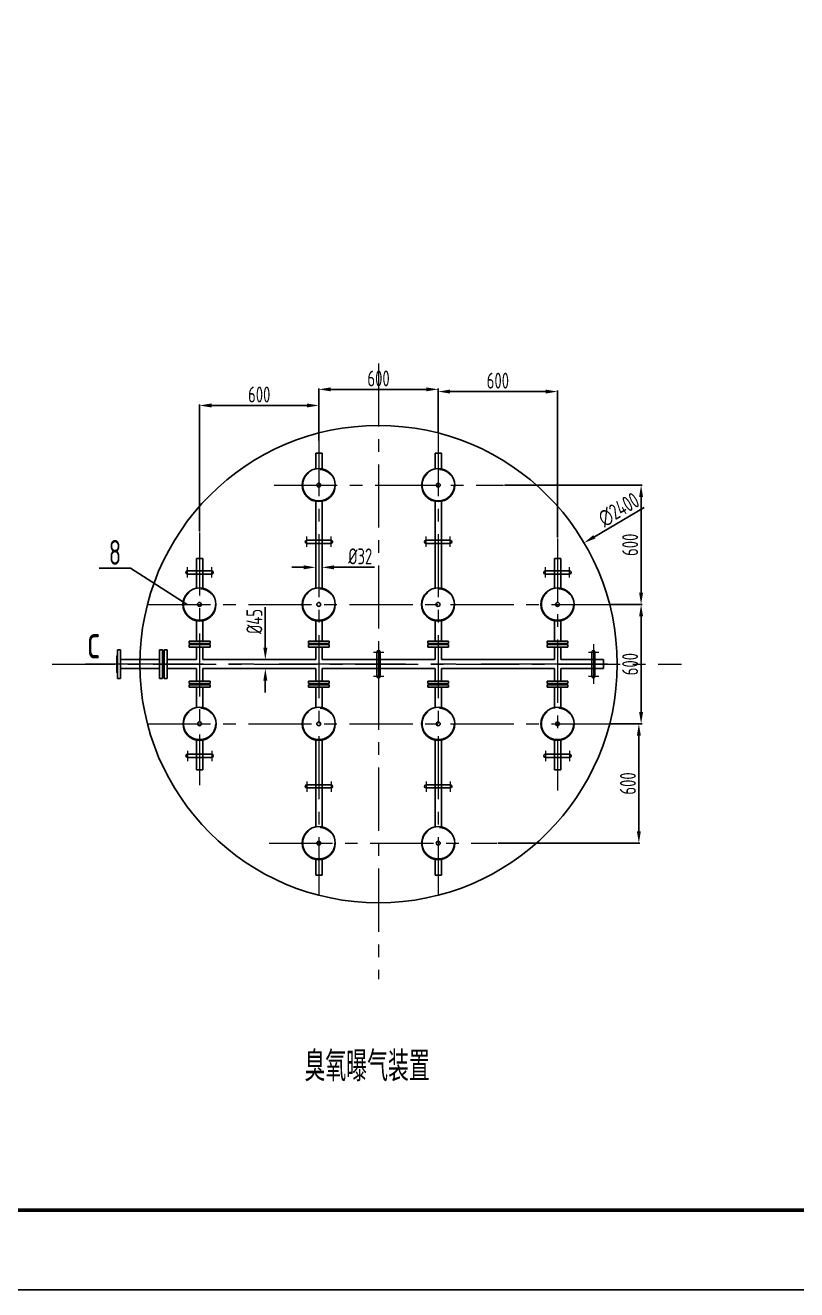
# Model space of a CAD drawing. Header units: millimetres. Extents: x -698490 to -638799, y 1500932 to 3009043.
# Drawn here: x -657075 to -653196, y 1500932 to 1507289 of the extents above; entities that cross this region are included whole.
import ezdxf

# ---------------------------------------------------------------- set-up
doc = ezdxf.new("R2010")
doc.units = ezdxf.units.MM
doc.header["$LTSCALE"] = 100
doc.header["$MEASUREMENT"] = 0
doc.linetypes.add('CENTER', pattern=[50.8, 31.75, -6.35, 6.35, -6.35])
doc.layers.get('0').update_dxf_attribs({"linetype": 'CONTINUOUS'})
doc.layers.get('DEFPOINTS').update_dxf_attribs({"linetype": 'CONTINUOUS'})
doc.layers.add('1轮廓实线层', color=7, linetype='CONTINUOUS')
for name, color, linetype, lineweight in [('中心线虚线', 1, 'CENTER', 13), ('图框线层', 1, 'CONTINUOUS', 60), ('标注', 3, 'CONTINUOUS', 15), ('设备', 4, 'CONTINUOUS', 25)]:
    doc.layers.add(name, color=color, linetype=linetype, lineweight=lineweight)
doc.styles.get("Standard").update_dxf_attribs({"font": 'tssdeng.shx', "width": 0.7, "bigfont": 'hztxt.shx'})
doc.styles.add('尺寸标注', font='Tssdeng.shx', dxfattribs={"width": 0.7, "bigfont": 'hztxt.shx'})
doc.dimstyles.new('ISO-100', dxfattribs={"dimtxt": 80, "dimasz": 60, "dimexe": 5, "dimexo": 5, "dimgap": 15, "dimtad": 1, "dimdec": 0, "dimzin": 0, "dimdsep": 46, "dimtxsty": 'Standard', "dimcen": 0, "dimadec": 0, "dimazin": 0, "dimtfac": 1, "dimtdec": 0, "dimtofl": 0, "dimtmove": 0, "dimatfit": 3, "dimfxl": 0, "dimtolj": 1, "dimtzin": 0, "dimarcsym": 0})

# ---------------------------------------------------------------- blocks, each defined once
blk = doc.blocks.new('*D86')
at = {"layer": 'DEFPOINTS', "color": 0}
for p in [(-654265.2, 1504686.7), (-656332.3, 1503467.2)]:
    blk.add_point(p, dxfattribs=at)
at = {"layer": '标注', "color": 0, "lineweight": -2, "ltscale": 0.5}
blk.add_line((-653963.5, 1504864.7), (-654213.6, 1504717.2), dxfattribs=at)
at = {"layer": '标注', "color": 0}
blk.add_solid([(-654218.6, 1504725.8), (-654208.5, 1504708.6), (-654265.2, 1504686.7)], dxfattribs=at)
at = {"layer": '标注', "color": 0, "ltscale": 0.5, "insert": (-654090.7, 1504853.5), "char_height": 80, "attachment_point": 5, "rotation": 30.53849}
blk.add_mtext('\\A1;∅2400', dxfattribs=at)
blk = doc.blocks.new('*D90')
at = {"layer": 'DEFPOINTS', "color": 0}
for p in [(-655598.8, 1505377.3), (-655598.8, 1505196.7), (-656198.8, 1504739.2)]:
    blk.add_point(p, dxfattribs=at)
at = {"layer": '标注', "color": 0, "lineweight": -2, "ltscale": 0.5}
for p, q in [((-656198.8, 1504744.2), (-656198.8, 1505382.3)), ((-656138.8, 1505377.3), (-655658.8, 1505377.3)), ((-655598.8, 1505201.7), (-655598.8, 1505382.3))]:
    blk.add_line(p, q, dxfattribs=at)
at = {"layer": '标注', "color": 0}
for points in [[(-656138.8, 1505387.3), (-656138.8, 1505367.3), (-656198.8, 1505377.3)], [(-655658.8, 1505367.3), (-655658.8, 1505387.3), (-655598.8, 1505377.3)]]:
    blk.add_solid(points, dxfattribs=at)
at = {"layer": '标注', "color": 0, "ltscale": 0.5, "insert": (-655898.8, 1505432.3), "char_height": 80, "attachment_point": 5}
blk.add_mtext('\\A1;600', dxfattribs=at)
blk = doc.blocks.new('*D91')
at = {"layer": 'DEFPOINTS', "color": 0}
for p in [(-654998.8, 1505458.2), (-655598.8, 1505238.8), (-654998.8, 1505238.8)]:
    blk.add_point(p, dxfattribs=at)
at = {"layer": '标注', "color": 0, "lineweight": -2, "ltscale": 0.5}
for p, q in [((-655598.8, 1505243.8), (-655598.8, 1505463.2)), ((-655538.8, 1505458.2), (-655058.8, 1505458.2)), ((-654998.8, 1505243.8), (-654998.8, 1505463.2))]:
    blk.add_line(p, q, dxfattribs=at)
at = {"layer": '标注', "color": 0}
for points in [[(-655538.8, 1505468.2), (-655538.8, 1505448.2), (-655598.8, 1505458.2)], [(-655058.8, 1505448.2), (-655058.8, 1505468.2), (-654998.8, 1505458.2)]]:
    blk.add_solid(points, dxfattribs=at)
at = {"layer": '标注', "color": 0, "ltscale": 0.5, "insert": (-655298.8, 1505513.2), "char_height": 80, "attachment_point": 5}
blk.add_mtext('\\A1;600', dxfattribs=at)
blk = doc.blocks.new('*D92')
at = {"layer": 'DEFPOINTS', "color": 0}
for p in [(-654398.8, 1505447.1), (-654998.8, 1505238.8), (-654398.8, 1504708.3)]:
    blk.add_point(p, dxfattribs=at)
at = {"layer": '标注', "color": 0, "lineweight": -2, "ltscale": 0.5}
for p, q in [((-654998.8, 1505243.8), (-654998.8, 1505452.1)), ((-654938.8, 1505447.1), (-654458.8, 1505447.1)), ((-654398.8, 1504713.3), (-654398.8, 1505452.1))]:
    blk.add_line(p, q, dxfattribs=at)
at = {"layer": '标注', "color": 0}
for points in [[(-654938.8, 1505457.1), (-654938.8, 1505437.1), (-654998.8, 1505447.1)], [(-654458.8, 1505437.1), (-654458.8, 1505457.1), (-654398.8, 1505447.1)]]:
    blk.add_solid(points, dxfattribs=at)
at = {"layer": '标注', "color": 0, "ltscale": 0.5, "insert": (-654698.8, 1505502.1), "char_height": 80, "attachment_point": 5}
blk.add_mtext('\\A1;600', dxfattribs=at)
blk = doc.blocks.new('*D93')
at = {"layer": 'DEFPOINTS', "color": 0}
for p in [(-654670.6, 1504976.9), (-654136.9, 1504376.9), (-653978.7, 1504376.9)]:
    blk.add_point(p, dxfattribs=at)
at = {"layer": '标注', "color": 0, "lineweight": -2, "ltscale": 0.5}
for p, q in [((-654665.6, 1504976.9), (-653973.7, 1504976.9)), ((-653978.7, 1504916.9), (-653978.7, 1504436.9)), ((-654131.9, 1504376.9), (-653973.7, 1504376.9))]:
    blk.add_line(p, q, dxfattribs=at)
at = {"layer": '标注', "color": 0}
for points in [[(-653968.7, 1504916.9), (-653988.7, 1504916.9), (-653978.7, 1504976.9)], [(-653988.7, 1504436.9), (-653968.7, 1504436.9), (-653978.7, 1504376.9)]]:
    blk.add_solid(points, dxfattribs=at)
at = {"layer": '标注', "color": 0, "ltscale": 0.5, "insert": (-654033.7, 1504676.9), "char_height": 80, "attachment_point": 5, "rotation": 90}
blk.add_mtext('\\A1;600', dxfattribs=at)
blk = doc.blocks.new('*D94')
at = {"layer": 'DEFPOINTS', "color": 0}
for p in [(-654136.9, 1504376.9), (-653978.7, 1504376.9), (-654136.9, 1503776.9)]:
    blk.add_point(p, dxfattribs=at)
at = {"layer": '标注', "color": 0, "lineweight": -2, "ltscale": 0.5}
for p, q in [((-654131.9, 1504376.9), (-653973.7, 1504376.9)), ((-653978.7, 1503836.9), (-653978.7, 1504316.9)), ((-654131.9, 1503776.9), (-653973.7, 1503776.9))]:
    blk.add_line(p, q, dxfattribs=at)
at = {"layer": '标注', "color": 0}
for points in [[(-653968.7, 1504316.9), (-653988.7, 1504316.9), (-653978.7, 1504376.9)], [(-653988.7, 1503836.9), (-653968.7, 1503836.9), (-653978.7, 1503776.9)]]:
    blk.add_solid(points, dxfattribs=at)
at = {"layer": '标注', "color": 0, "ltscale": 0.5, "insert": (-654033.7, 1504076.9), "char_height": 80, "attachment_point": 5, "rotation": 90}
blk.add_mtext('\\A1;600', dxfattribs=at)
blk = doc.blocks.new('*D95')
at = {"layer": 'DEFPOINTS', "color": 0}
for p in [(-654136.9, 1503776.9), (-653989.8, 1503776.9), (-654704.2, 1503176.9)]:
    blk.add_point(p, dxfattribs=at)
at = {"layer": '标注', "color": 0, "lineweight": -2, "ltscale": 0.5}
for p, q in [((-654131.9, 1503776.9), (-653984.8, 1503776.9)), ((-653989.8, 1503236.9), (-653989.8, 1503716.9)), ((-654699.2, 1503176.9), (-653984.8, 1503176.9))]:
    blk.add_line(p, q, dxfattribs=at)
at = {"layer": '标注', "color": 0}
for points in [[(-653979.8, 1503716.9), (-653999.8, 1503716.9), (-653989.8, 1503776.9)], [(-653999.8, 1503236.9), (-653979.8, 1503236.9), (-653989.8, 1503176.9)]]:
    blk.add_solid(points, dxfattribs=at)
at = {"layer": '标注', "color": 0, "ltscale": 0.5, "insert": (-654044.8, 1503476.9), "char_height": 80, "attachment_point": 5, "rotation": 90}
blk.add_mtext('\\A1;600', dxfattribs=at)
blk = doc.blocks.new('*D96')
at = {"layer": 'DEFPOINTS', "color": 0}
for p in [(-655872.6, 1504099.4), (-655868.2, 1504099.4), (-655872.6, 1504054.4)]:
    blk.add_point(p, dxfattribs=at)
at = {"layer": '标注', "color": 0, "lineweight": -2, "ltscale": 0.5}
for p, q in [((-655868.2, 1504159.4), (-655868.2, 1504363.6)), ((-655867.6, 1504099.4), (-655863.2, 1504099.4)), ((-655867.6, 1504054.4), (-655863.2, 1504054.4)), ((-655868.2, 1503994.4), (-655868.2, 1503934.4))]:
    blk.add_line(p, q, dxfattribs=at)
at = {"layer": '标注', "color": 0}
for points in [[(-655878.2, 1504159.4), (-655858.2, 1504159.4), (-655868.2, 1504099.4)], [(-655858.2, 1503994.4), (-655878.2, 1503994.4), (-655868.2, 1504054.4)]]:
    blk.add_solid(points, dxfattribs=at)
at = {"layer": '标注', "color": 0, "ltscale": 0.5, "insert": (-655923.2, 1504291.5), "char_height": 80, "attachment_point": 5, "rotation": 90}
blk.add_mtext('\\A1;%%C45', dxfattribs=at)
blk = doc.blocks.new('*D97')
at = {"layer": 'DEFPOINTS', "color": 0}
for p in [(-655614.8, 1504556.3), (-655582.8, 1504563.6), (-655582.8, 1504556.3)]:
    blk.add_point(p, dxfattribs=at)
at = {"layer": '标注', "color": 0, "lineweight": -2, "ltscale": 0.5}
for p, q in [((-655674.8, 1504563.6), (-655734.8, 1504563.6)), ((-655614.8, 1504561.3), (-655614.8, 1504568.6)), ((-655582.8, 1504561.3), (-655582.8, 1504568.6)), ((-655522.8, 1504563.6), (-655318.6, 1504563.6))]:
    blk.add_line(p, q, dxfattribs=at)
at = {"layer": '标注', "color": 0}
for points in [[(-655674.8, 1504553.6), (-655674.8, 1504573.6), (-655614.8, 1504563.6)], [(-655522.8, 1504573.6), (-655522.8, 1504553.6), (-655582.8, 1504563.6)]]:
    blk.add_solid(points, dxfattribs=at)
at = {"layer": '标注', "color": 0, "ltscale": 0.5, "insert": (-655390.7, 1504618.6), "char_height": 80, "attachment_point": 5}
blk.add_mtext('\\A1;%%C32', dxfattribs=at)

msp = doc.modelspace()

# ---------------------------------------------------------------- linework, layer by layer
at = {"color": 1}
msp.add_line((-656546.2, 1504558.6), (-656704, 1504558.6), dxfattribs=at)
msp.add_line((-656261.7, 1504376.9), (-656546.2, 1504558.6))
msp.add_lwpolyline([(-662559.2, 1500931.8), (-638799.2, 1500931.8), (-638799.2, 1517731.8), (-662559.2, 1517731.8)], close=True)
at = {"layer": '1轮廓实线层'}
for centre, radius in [((-655599.4, 1504976.9), 83.2), ((-654998.8, 1504976.9), 83.2), ((-655599.4, 1504976.9), 9.9), ((-654998.8, 1504976.9), 9.9), ((-656199.4, 1504376.9), 83.2), ((-655599.4, 1504376.9), 83.2), ((-654999.6, 1504376.9), 83.2), ((-654398.8, 1504376.9), 83.2), ((-656199.4, 1504376.9), 9.9), ((-655599.4, 1504376.9), 9.9), ((-654999.6, 1504376.9), 9.9), ((-654398.8, 1504376.9), 9.9), ((-656198.8, 1503776.9), 83.2), ((-655599.4, 1503776.9), 83.2), ((-654998.8, 1503776.9), 83.2), ((-654398.8, 1503776.7), 83.2), ((-656198.8, 1503776.9), 9.9), ((-655599.4, 1503776.9), 9.9), ((-654998.8, 1503776.9), 9.9), ((-654398.8, 1503776.7), 9.9), ((-655599.4, 1503176.9), 83.2), ((-654998.8, 1503176.9), 83.2), ((-655599.4, 1503176.9), 9.9), ((-654998.8, 1503176.9), 9.9)]:
    msp.add_circle(centre, radius, dxfattribs=at)
at = {"layer": '中心线虚线', "ltscale": 0.1}
for p, q in [((-655298.8, 1505588.8), (-655298.8, 1502493.3)), ((-655598.8, 1505238.8), (-655598.8, 1502915.1)), ((-654998.8, 1505238.8), (-654998.8, 1502915.1)), ((-655823.9, 1504976.9), (-654670.6, 1504976.9)), ((-656198.8, 1504739.2), (-656198.8, 1503468.2)), ((-655659.3, 1504666.9), (-655659.3, 1504719)), ((-655537.7, 1504666.9), (-655537.7, 1504719)), ((-655059.9, 1504666.9), (-655059.9, 1504719)), ((-654938.3, 1504666.9), (-654938.3, 1504719)), ((-654398.8, 1504708.3), (-654398.8, 1503441.7)), ((-656198.8, 1504637.8), (-656198.8, 1504437.8)), ((-656259.3, 1504513), (-656259.3, 1504565.2)), ((-656137.7, 1504513), (-656137.7, 1504565.2)), ((-654459.9, 1504513), (-654459.9, 1504565.2)), ((-654338.3, 1504513), (-654338.3, 1504565.2)), ((-656460.7, 1504376.9), (-654136.9, 1504376.9)), ((-655298.8, 1504177), (-655298.8, 1503976.9)), ((-654218.7, 1504177.3), (-654218.7, 1503977.2)), ((-655323.6, 1504137.5), (-655271.4, 1504137.5)), ((-654243.5, 1504137.7), (-654191.3, 1504137.7)), ((-656940.6, 1504076.9), (-653775.6, 1504076.9)), ((-655323.6, 1504016.4), (-655271.4, 1504016.4)), ((-655323.6, 1504015.9), (-655271.4, 1504015.9)), ((-654243.5, 1504016.1), (-654191.3, 1504016.1)), ((-656460.7, 1503776.9), (-654136.9, 1503776.9)), ((-656259.3, 1503640.9), (-656259.3, 1503588.7)), ((-656137.7, 1503640.9), (-656137.7, 1503588.7)), ((-654459.9, 1503640.9), (-654459.9, 1503588.7)), ((-654338.3, 1503640.9), (-654338.3, 1503588.7)), ((-655659.3, 1503487), (-655659.3, 1503434.8)), ((-655537.7, 1503487), (-655537.7, 1503434.8)), ((-655059.9, 1503487), (-655059.9, 1503434.8)), ((-654938.3, 1503487), (-654938.3, 1503434.8)), ((-655848.4, 1503176.9), (-654704.2, 1503176.9))]:
    msp.add_line(p, q, dxfattribs=at)
at = {"layer": '中心线虚线', "ltscale": 0.2}
msp.add_line((-654147.5, 1504076.9), (-656772, 1504076.9), dxfattribs=at)
at = {"layer": '中心线虚线', "ltscale": 0.1}
for centre in [(-655599.4, 1504976.9), (-654998.8, 1504976.9), (-656199.4, 1504376.9), (-655599.4, 1504376.9), (-654999.6, 1504376.9), (-654398.8, 1504376.9), (-656198.8, 1503776.9), (-655599.4, 1503776.9), (-654998.8, 1503776.9), (-654398.8, 1503776.7), (-655599.4, 1503176.9), (-654998.8, 1503176.9)]:
    msp.add_circle(centre, 79.5, dxfattribs=at)
at = {"layer": '图框线层'}
msp.add_lwpolyline([(-661559.2, 1501331.8), (-639199.2, 1501331.8), (-639199.2, 1517331.8), (-661559.2, 1517331.8)], close=True, dxfattribs=at)
at = {"layer": '设备'}
for p, q in [((-655614.8, 1505137.2), (-655614.8, 1505054.9)), ((-655582.8, 1505137.2), (-655582.8, 1505054.7)), ((-655014.8, 1505137.2), (-655014.8, 1505054.8)), ((-654982.8, 1505137.2), (-654982.8, 1505054.8)), ((-655614.8, 1504899), (-655614.8, 1504454.9)), ((-655582.8, 1504899.2), (-655582.8, 1504454.7)), ((-655014.8, 1504899.1), (-655014.8, 1504455)), ((-654982.8, 1504899.1), (-654982.8, 1504454.6)), ((-655659.3, 1504699.7), (-655537.7, 1504699.7)), ((-655659.3, 1504683.7), (-655537.7, 1504683.7)), ((-654938.3, 1504699.7), (-655059.9, 1504699.7)), ((-654938.3, 1504683.7), (-655059.9, 1504683.7)), ((-656214.8, 1504608.4), (-656214.8, 1504454.9)), ((-656182.8, 1504608.4), (-656182.8, 1504454.7)), ((-654414.8, 1504608.4), (-654414.8, 1504454.8)), ((-654382.8, 1504608.4), (-654382.8, 1504454.8)), ((-656259.3, 1504545.8), (-656137.7, 1504545.8)), ((-656259.3, 1504529.8), (-656137.7, 1504529.8)), ((-654338.3, 1504545.8), (-654459.9, 1504545.8)), ((-654338.3, 1504529.8), (-654459.9, 1504529.8)), ((-656214.8, 1504299), (-656214.8, 1504192.4)), ((-656182.8, 1504299.2), (-656182.8, 1504192.4)), ((-655614.8, 1504299), (-655614.8, 1504192.4)), ((-655582.8, 1504299.2), (-655582.8, 1504192.4)), ((-655014.8, 1504298.9), (-655014.8, 1504192.4)), ((-654982.8, 1504299.3), (-654982.8, 1504192.4)), ((-654414.8, 1504299.1), (-654414.8, 1504192.4)), ((-654382.8, 1504299.1), (-654382.8, 1504192.4)), ((-656611.8, 1504004.4), (-656611.8, 1504149.4)), ((-656596.8, 1504149.4), (-656611.8, 1504149.4)), ((-656596.8, 1504004.4), (-656596.8, 1504149.4)), ((-656400.8, 1504004.4), (-656400.8, 1504149.4)), ((-656400.8, 1504149.4), (-656385.8, 1504149.4)), ((-656385.8, 1504004.4), (-656385.8, 1504149.4)), ((-656376.8, 1504004.4), (-656376.8, 1504149.4)), ((-656361.8, 1504149.4), (-656376.8, 1504149.4)), ((-656361.8, 1504004.4), (-656361.8, 1504149.4)), ((-656251.3, 1504192.4), (-656251.3, 1504180.4)), ((-656146.3, 1504192.4), (-656251.3, 1504192.4)), ((-656146.3, 1504180.4), (-656251.3, 1504180.4)), ((-656251.3, 1504162.9), (-656251.3, 1504174.9)), ((-656146.3, 1504174.9), (-656251.3, 1504174.9)), ((-656146.3, 1504162.9), (-656251.3, 1504162.9)), ((-656238.3, 1504180.4), (-656236.3, 1504178.4)), ((-656238.3, 1504174.9), (-656236.3, 1504176.9)), ((-656161.3, 1504178.4), (-656236.3, 1504178.4)), ((-656161.3, 1504176.9), (-656236.3, 1504176.9)), ((-656214.8, 1504162.9), (-656214.8, 1504099.4)), ((-656182.8, 1504162.9), (-656182.8, 1504099.4)), ((-656159.3, 1504180.4), (-656161.3, 1504178.4)), ((-656159.3, 1504174.9), (-656161.3, 1504176.9)), ((-656146.3, 1504192.4), (-656146.3, 1504180.4)), ((-656146.3, 1504162.9), (-656146.3, 1504174.9)), ((-655651.3, 1504192.4), (-655651.3, 1504180.4)), ((-655546.3, 1504192.4), (-655651.3, 1504192.4)), ((-655546.3, 1504180.4), (-655651.3, 1504180.4)), ((-655651.3, 1504162.9), (-655651.3, 1504174.9)), ((-655546.3, 1504174.9), (-655651.3, 1504174.9)), ((-655546.3, 1504162.9), (-655651.3, 1504162.9)), ((-655638.3, 1504180.4), (-655636.3, 1504178.4)), ((-655638.3, 1504174.9), (-655636.3, 1504176.9)), ((-655561.3, 1504178.4), (-655636.3, 1504178.4)), ((-655561.3, 1504176.9), (-655636.3, 1504176.9)), ((-655614.8, 1504162.9), (-655614.8, 1504099.4)), ((-655582.8, 1504162.9), (-655582.8, 1504099.4)), ((-655559.3, 1504180.4), (-655561.3, 1504178.4)), ((-655559.3, 1504174.9), (-655561.3, 1504176.9)), ((-655546.3, 1504192.4), (-655546.3, 1504180.4)), ((-655546.3, 1504162.9), (-655546.3, 1504174.9)), ((-655051.3, 1504192.4), (-655051.3, 1504180.4)), ((-654946.3, 1504192.4), (-655051.3, 1504192.4)), ((-654946.3, 1504180.4), (-655051.3, 1504180.4)), ((-655051.3, 1504162.9), (-655051.3, 1504174.9)), ((-654946.3, 1504174.9), (-655051.3, 1504174.9)), ((-654946.3, 1504162.9), (-655051.3, 1504162.9)), ((-655038.3, 1504180.4), (-655036.3, 1504178.4)), ((-655038.3, 1504174.9), (-655036.3, 1504176.9)), ((-654961.3, 1504178.4), (-655036.3, 1504178.4)), ((-654961.3, 1504176.9), (-655036.3, 1504176.9)), ((-655014.8, 1504162.9), (-655014.8, 1504099.4)), ((-654982.8, 1504162.9), (-654982.8, 1504099.4)), ((-654959.3, 1504180.4), (-654961.3, 1504178.4)), ((-654959.3, 1504174.9), (-654961.3, 1504176.9)), ((-654946.3, 1504192.4), (-654946.3, 1504180.4)), ((-654946.3, 1504162.9), (-654946.3, 1504174.9)), ((-654451.3, 1504192.4), (-654451.3, 1504180.4)), ((-654346.3, 1504192.4), (-654451.3, 1504192.4)), ((-654346.3, 1504180.4), (-654451.3, 1504180.4)), ((-654451.3, 1504162.9), (-654451.3, 1504174.9)), ((-654346.3, 1504174.9), (-654451.3, 1504174.9)), ((-654346.3, 1504162.9), (-654451.3, 1504162.9)), ((-654438.3, 1504180.4), (-654436.3, 1504178.4)), ((-654438.3, 1504174.9), (-654436.3, 1504176.9)), ((-654361.3, 1504178.4), (-654436.3, 1504178.4)), ((-654361.3, 1504176.9), (-654436.3, 1504176.9)), ((-654414.8, 1504162.9), (-654414.8, 1504099.4)), ((-654382.8, 1504162.9), (-654382.8, 1504099.4)), ((-654359.3, 1504180.4), (-654361.3, 1504178.4)), ((-654359.3, 1504174.9), (-654361.3, 1504176.9)), ((-654346.3, 1504192.4), (-654346.3, 1504180.4)), ((-654346.3, 1504162.9), (-654346.3, 1504174.9)), ((-656614.8, 1504119.4), (-656611.8, 1504122.4)), ((-656614.8, 1504034.4), (-656614.8, 1504119.4)), ((-656400.8, 1504099.4), (-656596.8, 1504099.4)), ((-656382.8, 1504119.4), (-656385.8, 1504122.4)), ((-656382.8, 1504034.4), (-656382.8, 1504119.4)), ((-656379.8, 1504119.4), (-656376.8, 1504122.4)), ((-656379.8, 1504034.4), (-656379.8, 1504119.4)), ((-656214.8, 1504099.4), (-656361.8, 1504099.4)), ((-655614.8, 1504099.4), (-656182.8, 1504099.4)), ((-655014.8, 1504099.4), (-655582.8, 1504099.4)), ((-655306.8, 1504137.5), (-655306.8, 1504015.9)), ((-655290.8, 1504137.5), (-655290.8, 1504015.9)), ((-654414.8, 1504099.4), (-654982.8, 1504099.4)), ((-654168.3, 1504099.4), (-654382.8, 1504099.4)), ((-654226.7, 1504137.7), (-654226.7, 1504016.1)), ((-654210.7, 1504137.7), (-654210.7, 1504016.1)), ((-654168.3, 1504099.4), (-654168.3, 1504054.4)), ((-656614.8, 1504034.4), (-656611.8, 1504031.4)), ((-656400.8, 1504054.4), (-656596.8, 1504054.4)), ((-656382.8, 1504034.4), (-656385.8, 1504031.4)), ((-656379.8, 1504034.4), (-656376.8, 1504031.4)), ((-656214.8, 1504054.4), (-656361.8, 1504054.4)), ((-656214.8, 1504054.4), (-656214.8, 1503990.9)), ((-656182.8, 1504054.4), (-656182.8, 1503990.9)), ((-655614.8, 1504054.4), (-656182.8, 1504054.4)), ((-655614.8, 1504054.4), (-655614.8, 1503990.9)), ((-655582.8, 1504054.4), (-655582.8, 1503990.9)), ((-655014.8, 1504054.4), (-655582.8, 1504054.4)), ((-655014.8, 1504054.4), (-655014.8, 1503990.9)), ((-654982.8, 1504054.4), (-654982.8, 1503990.9)), ((-654414.8, 1504054.4), (-654982.8, 1504054.4)), ((-654414.8, 1504054.4), (-654414.8, 1503990.9)), ((-654382.8, 1504054.4), (-654382.8, 1503990.9)), ((-654168.3, 1504054.4), (-654382.8, 1504054.4)), ((-656596.8, 1504004.4), (-656611.8, 1504004.4)), ((-656400.8, 1504004.4), (-656385.8, 1504004.4)), ((-656361.8, 1504004.4), (-656376.8, 1504004.4)), ((-656251.3, 1503990.9), (-656251.3, 1503978.9)), ((-656146.3, 1503990.9), (-656251.3, 1503990.9)), ((-656146.3, 1503978.9), (-656251.3, 1503978.9)), ((-656251.3, 1503961.5), (-656251.3, 1503973.5)), ((-656146.3, 1503973.5), (-656251.3, 1503973.5)), ((-656146.3, 1503961.5), (-656251.3, 1503961.5)), ((-656238.3, 1503978.9), (-656236.3, 1503976.9)), ((-656238.3, 1503973.5), (-656236.3, 1503975.5)), ((-656161.3, 1503976.9), (-656236.3, 1503976.9)), ((-656161.3, 1503975.5), (-656236.3, 1503975.5)), ((-656214.8, 1503961.5), (-656214.8, 1503854.8)), ((-656182.8, 1503961.5), (-656182.8, 1503854.8)), ((-656159.3, 1503978.9), (-656161.3, 1503976.9)), ((-656159.3, 1503973.5), (-656161.3, 1503975.5)), ((-656146.3, 1503990.9), (-656146.3, 1503978.9)), ((-656146.3, 1503961.5), (-656146.3, 1503973.5)), ((-655651.3, 1503990.9), (-655651.3, 1503978.9)), ((-655546.3, 1503990.9), (-655651.3, 1503990.9)), ((-655546.3, 1503978.9), (-655651.3, 1503978.9)), ((-655651.3, 1503961.5), (-655651.3, 1503973.5)), ((-655546.3, 1503973.5), (-655651.3, 1503973.5)), ((-655546.3, 1503961.5), (-655651.3, 1503961.5)), ((-655638.3, 1503978.9), (-655636.3, 1503976.9)), ((-655638.3, 1503973.5), (-655636.3, 1503975.5)), ((-655561.3, 1503976.9), (-655636.3, 1503976.9)), ((-655561.3, 1503975.5), (-655636.3, 1503975.5)), ((-655614.8, 1503961.5), (-655614.8, 1503854.9)), ((-655582.8, 1503961.5), (-655582.8, 1503854.7)), ((-655559.3, 1503978.9), (-655561.3, 1503976.9)), ((-655559.3, 1503973.5), (-655561.3, 1503975.5)), ((-655546.3, 1503990.9), (-655546.3, 1503978.9)), ((-655546.3, 1503961.5), (-655546.3, 1503973.5)), ((-655051.3, 1503990.9), (-655051.3, 1503978.9)), ((-654946.3, 1503990.9), (-655051.3, 1503990.9)), ((-654946.3, 1503978.9), (-655051.3, 1503978.9)), ((-655051.3, 1503961.5), (-655051.3, 1503973.5)), ((-654946.3, 1503973.5), (-655051.3, 1503973.5)), ((-654946.3, 1503961.5), (-655051.3, 1503961.5)), ((-655038.3, 1503978.9), (-655036.3, 1503976.9)), ((-655038.3, 1503973.5), (-655036.3, 1503975.5)), ((-654961.3, 1503976.9), (-655036.3, 1503976.9)), ((-654961.3, 1503975.5), (-655036.3, 1503975.5)), ((-655014.8, 1503961.5), (-655014.8, 1503854.8)), ((-654982.8, 1503961.5), (-654982.8, 1503854.8)), ((-654959.3, 1503978.9), (-654961.3, 1503976.9)), ((-654959.3, 1503973.5), (-654961.3, 1503975.5)), ((-654946.3, 1503990.9), (-654946.3, 1503978.9)), ((-654946.3, 1503961.5), (-654946.3, 1503973.5)), ((-654451.3, 1503990.9), (-654451.3, 1503978.9)), ((-654346.3, 1503990.9), (-654451.3, 1503990.9)), ((-654346.3, 1503978.9), (-654451.3, 1503978.9)), ((-654451.3, 1503961.5), (-654451.3, 1503973.5)), ((-654346.3, 1503973.5), (-654451.3, 1503973.5)), ((-654346.3, 1503961.5), (-654451.3, 1503961.5)), ((-654438.3, 1503978.9), (-654436.3, 1503976.9)), ((-654438.3, 1503973.5), (-654436.3, 1503975.5)), ((-654361.3, 1503976.9), (-654436.3, 1503976.9)), ((-654361.3, 1503975.5), (-654436.3, 1503975.5)), ((-654414.8, 1503961.5), (-654414.8, 1503854.5)), ((-654382.8, 1503961.5), (-654382.8, 1503854.5)), ((-654359.3, 1503978.9), (-654361.3, 1503976.9)), ((-654359.3, 1503973.5), (-654361.3, 1503975.5)), ((-654346.3, 1503990.9), (-654346.3, 1503978.9)), ((-654346.3, 1503961.5), (-654346.3, 1503973.5)), ((-656214.8, 1503699.1), (-656214.8, 1503545.5)), ((-656182.8, 1503699.1), (-656182.8, 1503545.5)), ((-655614.8, 1503699), (-655614.8, 1503254.9)), ((-655582.8, 1503699.2), (-655582.8, 1503254.7)), ((-655014.8, 1503699.1), (-655014.8, 1503254.8)), ((-654982.8, 1503699.1), (-654982.8, 1503254.8)), ((-654414.8, 1503698.9), (-654414.8, 1503545.5)), ((-654382.8, 1503698.9), (-654382.8, 1503545.5)), ((-656259.3, 1503624.1), (-656137.7, 1503624.1)), ((-656259.3, 1503608.1), (-656137.7, 1503608.1)), ((-654338.3, 1503624.1), (-654459.9, 1503624.1)), ((-654338.3, 1503608.1), (-654459.9, 1503608.1)), ((-655659.3, 1503470.2), (-655537.7, 1503470.2)), ((-655659.3, 1503454.2), (-655537.7, 1503454.2)), ((-654938.3, 1503470.2), (-655059.9, 1503470.2)), ((-654938.3, 1503454.2), (-655059.9, 1503454.2)), ((-655614.8, 1503099), (-655614.8, 1503016.7)), ((-655582.8, 1503099.2), (-655582.8, 1503016.7)), ((-655014.8, 1503099.1), (-655014.8, 1503016.7)), ((-654982.8, 1503099.1), (-654982.8, 1503016.7))]:
    msp.add_line(p, q, dxfattribs=at)
at = {"layer": '设备', "ltscale": 0.5}
for p, q in [((-655614.8, 1505137.2), (-655582.8, 1505137.2)), ((-655014.8, 1505137.2), (-654982.8, 1505137.2)), ((-656214.8, 1504608.4), (-656182.8, 1504608.4)), ((-654382.8, 1504608.4), (-654414.8, 1504608.4)), ((-656214.8, 1503545.5), (-656182.8, 1503545.5)), ((-654382.8, 1503545.5), (-654414.8, 1503545.5)), ((-655614.8, 1503016.7), (-655582.8, 1503016.7)), ((-655014.8, 1503016.7), (-654982.8, 1503016.7))]:
    msp.add_line(p, q, dxfattribs=at)
at = {"layer": '设备'}
msp.add_circle((-655298.8, 1504076.9), 1200, dxfattribs=at)
for centre, start, end in [((-655659.3, 1504691.7), 90, 270), ((-655537.7, 1504691.7), 270, 90), ((-655059.9, 1504691.7), 90, 270), ((-654938.3, 1504691.7), 270, 90), ((-656259.3, 1504537.8), 90, 270), ((-656137.7, 1504537.8), 270, 90), ((-654459.9, 1504537.8), 90, 270), ((-654338.3, 1504537.8), 270, 90), ((-655298.8, 1504137.5), 0, 180), ((-654218.7, 1504137.7), 0, 180), ((-655298.8, 1504016.4), 180, 0), ((-655298.8, 1504015.9), 180, 0), ((-654218.7, 1504016.1), 180, 0), ((-656259.3, 1503616.1), 90, 270), ((-656137.7, 1503616.1), 270, 90), ((-654459.9, 1503616.1), 90, 270), ((-654338.3, 1503616.1), 270, 90), ((-655659.3, 1503462.2), 90, 270), ((-655537.7, 1503462.2), 270, 90), ((-655059.9, 1503462.2), 90, 270), ((-654938.3, 1503462.2), 270, 90)]:
    msp.add_arc(centre, 8, start, end, dxfattribs=at)

# ---------------------------------------------------------------- texts
at = {"attachment_point": 5, "style": '尺寸标注'}
for s, insert, char_height, width in [('8', (-656624.1, 1504638.6), 125, 375), ('臭氧曝气装置', (-655356.2, 1502054.6), 150, 1304.847)]:
    msp.add_mtext(s, dxfattribs=dict(at, insert=insert, char_height=char_height, width=width))
at = {"color": 2, "insert": (-656731.4, 1504192.5), "char_height": 175, "width": 375, "attachment_point": 5, "style": '尺寸标注'}
msp.add_mtext('c', dxfattribs=at)

# ---------------------------------------------------------------- dimensions: what is measured, and where the dimension line sits
at = {"layer": '标注', "ltscale": 0.5}
for base, p1, p2, picture, middle in [((-654998.8, 1505458.2), (-655598.8, 1505238.8), (-654998.8, 1505238.8), '*D91', (-655298.8, 1505513.2)), ((-654398.8, 1505447.1), (-654998.8, 1505238.8), (-654398.8, 1504708.3), '*D92', (-654698.8, 1505502.1)), ((-655598.8, 1505377.3), (-656198.8, 1504739.2), (-655598.8, 1505196.7), '*D90', (-655898.8, 1505432.3))]:
    dim = msp.add_linear_dim(base=base, p1=p1, p2=p2, dimstyle='ISO-100', dxfattribs=at)
    dim.commit()
    dim.dimension.update_dxf_attribs({"geometry": picture, "text_midpoint": middle})
dim = msp.add_diameter_dim_2p(p1=(-656332.3, 1503467.2), p2=(-654265.2, 1504686.7), dimstyle='ISO-100', dxfattribs=at)
dim.commit()
dim.dimension.update_dxf_attribs({"geometry": '*D86', "text_midpoint": (-654090.7, 1504853.5)})
for base, p1, p2, picture, middle in [((-653978.7, 1504376.9), (-654670.6, 1504976.9), (-654136.9, 1504376.9), '*D93', (-654033.7, 1504676.9)), ((-653978.7, 1504376.9), (-654136.9, 1503776.9), (-654136.9, 1504376.9), '*D94', (-654033.7, 1504076.9)), ((-653989.8, 1503776.9), (-654704.2, 1503176.9), (-654136.9, 1503776.9), '*D95', (-654044.8, 1503476.9))]:
    dim = msp.add_linear_dim(base=base, p1=p1, p2=p2, angle=90, dimstyle='ISO-100', dxfattribs=at)
    dim.commit()
    dim.dimension.update_dxf_attribs({"geometry": picture, "text_midpoint": middle})
dim = msp.add_linear_dim(base=(-655582.8, 1504563.6), p1=(-655614.8, 1504556.3), p2=(-655582.8, 1504556.3), text='%%C32', dimstyle='ISO-100', dxfattribs=at)
dim.commit()
dim.dimension.update_dxf_attribs({"geometry": '*D97', "text_midpoint": (-655390.7, 1504618.6)})
dim = msp.add_linear_dim(base=(-655868.2, 1504099.4), p1=(-655872.6, 1504054.4), p2=(-655872.6, 1504099.4), angle=90, text='%%C<>', dimstyle='ISO-100', dxfattribs=at)
dim.commit()
dim.dimension.update_dxf_attribs({"geometry": '*D96', "text_midpoint": (-655923.2, 1504291.5)})

doc.saveas('drawing.dxf')
